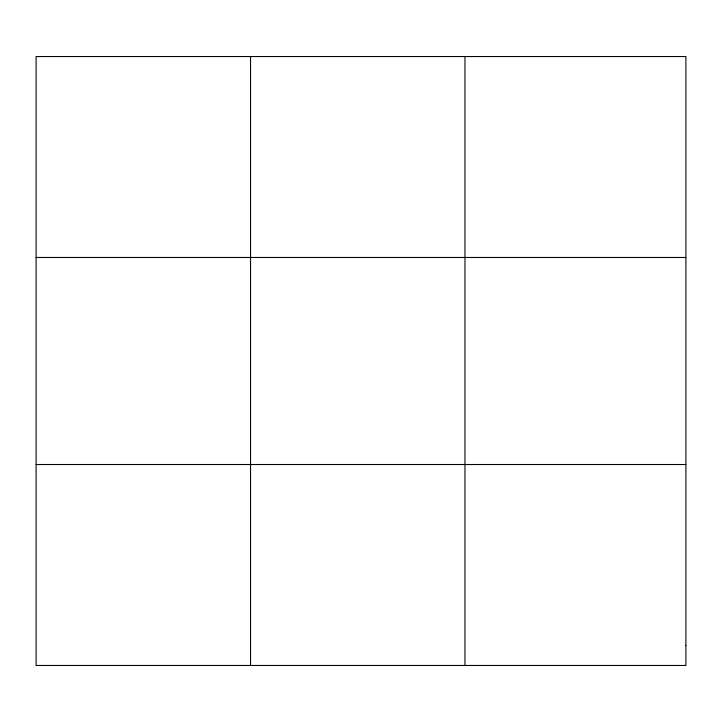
<?xml version="1.0" encoding="UTF-8"?>
<svg xmlns="http://www.w3.org/2000/svg" width="722" height="722" viewBox="0 0 722 722"><rect width="100%" height="100%" fill="white"/><g stroke="black" fill="none" stroke-linecap="round" stroke-linejoin="round"><path stroke-width="1.08" d="M250.534 56.533L250.534 665.467M464.968 56.533L464.968 665.467M36.1 257.483L685.9 257.483M36.1 464.517L685.9 464.517M685.9 645.378L685.9 665.467L36.1 665.467L36.1 56.533L685.9 56.533L685.9 645.378"/></g></svg>
